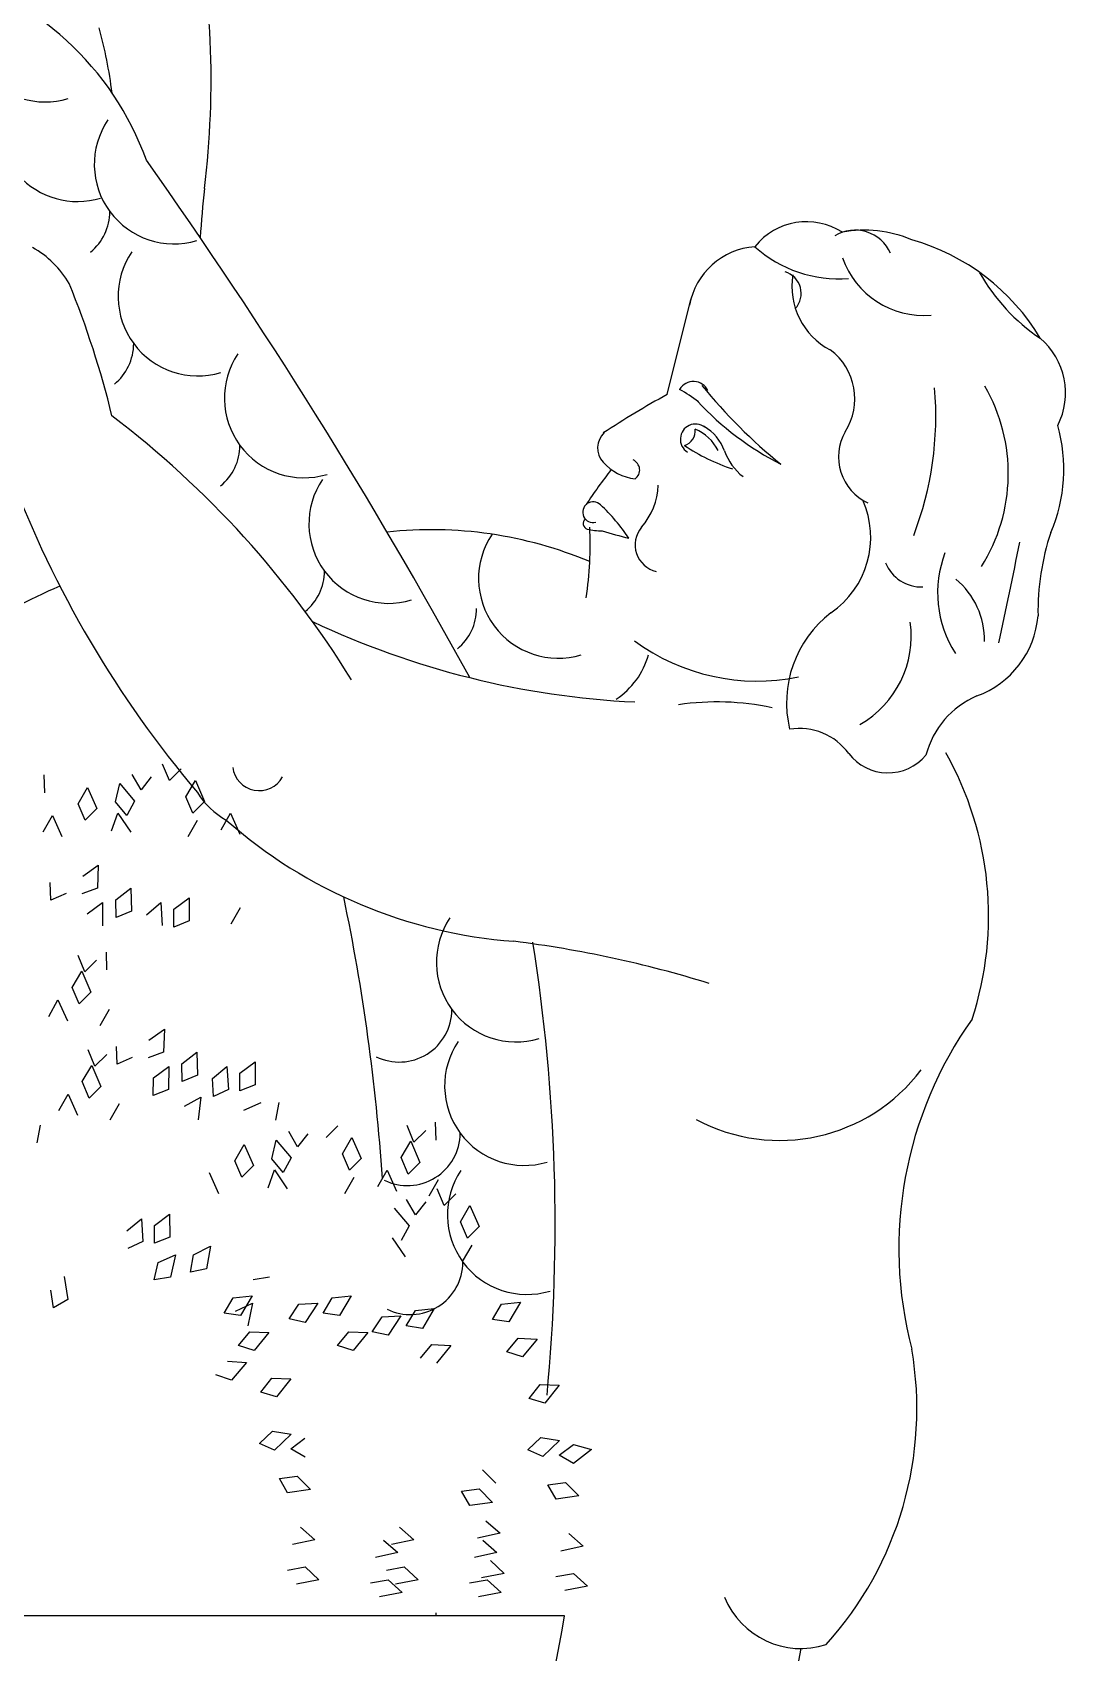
# Model space of a CAD drawing. Header units: inches. Extents: x 6.9 to 49.4, y 11.8 to 36.5.
# Drawn here: x 43.3494 to 43.4446, y 25.8626 to 26.0121 of the extents above; entities that cross this region are included whole.
import ezdxf

# ---------------------------------------------------------------- set-up
doc = ezdxf.new("R2010")
doc.units = ezdxf.units.IN
doc.header["$MEASUREMENT"] = 0
doc.layers.add('1', color=1, linetype='Continuous')

msp = doc.modelspace()

# ---------------------------------------------------------------- linework, layer by layer
at = {"layer": '1'}
for p, q in [((43.40786222627101, 25.97867394703577), (43.41004404009035, 25.9874297685085)), ((43.361998791133, 25.94306555911977), (43.36135682256607, 25.94457612022894)), ((43.35051162729686, 25.94194441941296), (43.35045089621743, 25.94358461154412)), ((43.35937510829134, 25.94219941668349), (43.35855023472285, 25.94361839599811)), ((43.36030911982706, 25.94340120095081), (43.35937510829134, 25.94219941668349)), ((43.36307503238967, 25.94414183390405), (43.361998791133, 25.94306555911977)), ((43.36350930531224, 25.9415549980106), (43.36437785092456, 25.94306555911977)), ((43.36437785092456, 25.94306555911977), (43.36522751513584, 25.94112071168571)), ((43.35357767415879, 25.94091300953665), (43.35444622000394, 25.94242357064583)), ((43.35444622000394, 25.94242357064583), (43.35529588421522, 25.94047872322632)), ((43.35700334308384, 25.94109875393702), (43.35740157754807, 25.9427950958118)), ((43.35740157754807, 25.9427950958118), (43.35877389812557, 25.9411761155418)), ((43.36415127387917, 25.94004443690143), (43.36350930531224, 25.9415549980106)), ((43.35421964272572, 25.93940244842748), (43.35357767415879, 25.94091300953665)), ((43.35529588421522, 25.94047872322632), (43.35421964272572, 25.93940244842748)), ((43.35665073387971, 25.93842069830067), (43.35722950755333, 25.94006422733151)), ((43.35805201486399, 25.93983613518436), (43.35700334308384, 25.94109875393702)), ((43.35722950755333, 25.94006422733151), (43.35841931125795, 25.93830674965944)), ((43.35877389812557, 25.9411761155418), (43.35805201486399, 25.93983613518436)), ((43.36522751513584, 25.94112071168571), (43.36415127387917, 25.94004443690143)), ((43.36675522083132, 25.93852683657975), (43.36761123503273, 25.9400445343265)), ((43.36761123503273, 25.9400445343265), (43.36847696642106, 25.93810678560773)), ((43.35034895015595, 25.9383261736432), (43.35121749576827, 25.93983673475237)), ((43.35121749576827, 25.93983673475237), (43.35206715997955, 25.93789188731831)), ((43.36371700095659, 25.93789188731831), (43.36458554656891, 25.93940244842748)), ((43.35399323285272, 25.93425697580757), (43.35542724423757, 25.93524681285568)), ((43.35542724423757, 25.93524681285568), (43.35535737129575, 25.93312561541758)), ((43.35106622220663, 25.93203326989102), (43.35100549136003, 25.93367346202218)), ((43.35245564698888, 25.93265468905816), (43.35106622220663, 25.93203326989102)), ((43.35535737129575, 25.93312561541758), (43.35392274570366, 25.93261717398788)), ((43.35704877416318, 25.93207321658634), (43.35841824885173, 25.93315057710357)), ((43.35841824885173, 25.93315057710357), (43.35848082837364, 25.93102915197165)), ((43.35441649381718, 25.93077772127368), (43.35582592294266, 25.93180225817856)), ((43.35582592294266, 25.93180225817856), (43.35580783479562, 25.92967998730388)), ((43.35708071247389, 25.93043221127961), (43.35704877416318, 25.93207321658634)), ((43.35848082837364, 25.93102915197165), (43.35708071247389, 25.93043221127961)), ((43.35985815527564, 25.93069294772364), (43.36118966227112, 25.93181689432027)), ((43.36118966227112, 25.93181689432027), (43.36132536272233, 25.92969888906306)), ((43.36238969306176, 25.92955700804965), (43.36239732618159, 25.93119830637376)), ((43.36239732618159, 25.93119830637376), (43.36379237638501, 25.93224233778097)), ((43.36379237638501, 25.93224233778097), (43.36380379323563, 25.93012002052934)), ((43.36768153521879, 25.92983709817714), (43.36853754918737, 25.93135479592389)), ((43.36380379323563, 25.93012002052934), (43.36238969306176, 25.92955700804965)), ((43.35419186928956, 25.92541929326331), (43.35355942326313, 25.92693386597172)), ((43.3552748649632, 25.92648877119724), (43.35419186928956, 25.92541929326331)), ((43.35622894999286, 25.92560078552129), (43.35616821914626, 25.92724097765246)), ((43.35302262499643, 25.92398516150503), (43.353905201449, 25.92548756798284)), ((43.353905201449, 25.92548756798284), (43.35473671558028, 25.92353489163294)), ((43.3536504972977, 25.92246868699227), (43.35302262499643, 25.92398516150503)), ((43.35473671558028, 25.92353489163294), (43.3536504972977, 25.92246868699227)), ((43.35085500080785, 25.92131210788581), (43.35171101477643, 25.92282980563256)), ((43.35171101477643, 25.92282980563256), (43.35257674616476, 25.92089205691378)), ((43.35559592910757, 25.92046945647531), (43.35646447471989, 25.92198001758448)), ((43.36008227479359, 25.91913475302068), (43.36151628641127, 25.92012459006879)), ((43.36151628641127, 25.92012459006879), (43.36144641323661, 25.91800339263069)), ((43.3551181834442, 25.91672955484615), (43.3544857376506, 25.91824412755455)), ((43.35620117935067, 25.91779903278008), (43.3551181834442, 25.91672955484615)), ((43.35715526438033, 25.91691104711868), (43.3570945333009, 25.9185512392353)), ((43.35854468916258, 25.91753246627128), (43.35715526438033, 25.91691104711868)), ((43.36144641323661, 25.91800339263069), (43.36001178764453, 25.91749495120099)), ((43.36313781610405, 25.91695099381401), (43.3645072907926, 25.91802835433124)), ((43.3645072907926, 25.91802835433124), (43.3645698703145, 25.91590692918477)), ((43.35394893915107, 25.91529542310242), (43.35483151583647, 25.91679782956568)), ((43.35483151583647, 25.91679782956568), (43.35566302996775, 25.91484515323033)), ((43.36050553575804, 25.91565549850135), (43.36191496488353, 25.91668003539167)), ((43.36191496488353, 25.91668003539167), (43.36189687696932, 25.914557764517)), ((43.36316975441476, 25.91530998850727), (43.36313781610405, 25.91695099381401)), ((43.36594719744934, 25.9155707249513), (43.36727870421199, 25.91669467153339)), ((43.36727870421199, 25.91669467153339), (43.3674144046632, 25.91457666627617)), ((43.36847873500263, 25.91443478526277), (43.36848636835528, 25.91607608358687)), ((43.36848636835528, 25.91607608358687), (43.36988141832588, 25.91712011499409)), ((43.36988141832588, 25.91712011499409), (43.36989283540932, 25.91499779775701)), ((43.35457681145234, 25.91377894858966), (43.35394893915107, 25.91529542310242)), ((43.35566302996775, 25.91484515323033), (43.35457681145234, 25.91377894858966)), ((43.3604750863993, 25.91401446489114), (43.36050553575804, 25.91565549850135)), ((43.36189687696932, 25.914557764517), (43.3604750863993, 25.91401446489114)), ((43.3645698703145, 25.91590692918477), (43.36316975441476, 25.91530998850727)), ((43.36603570732003, 25.91393179710509), (43.36594719744934, 25.9155707249513)), ((43.3674144046632, 25.91457666627617), (43.36603570732003, 25.91393179710509)), ((43.36989283540932, 25.91499779775701), (43.36847873500263, 25.91443478526277)), ((43.35178131496249, 25.9126223694832), (43.3526373291639, 25.91414006722995)), ((43.3526373291639, 25.91414006722995), (43.35350306055224, 25.91220231851117)), ((43.35652224326221, 25.9117797180727), (43.35739078887453, 25.91329027918188)), ((43.36336687139882, 25.9130267395151), (43.36488681172667, 25.91387876503655)), ((43.36488681172667, 25.91387876503655), (43.36461975032179, 25.9117732866937)), ((43.36883443503356, 25.91266037930405), (43.37042728488048, 25.91336677513688)), ((43.37179300866736, 25.91175581417998), (43.37209127030982, 25.91336980254642)), ((43.38655680443807, 25.90990434171477), (43.38649607359147, 25.91154453384594)), ((43.34980374647019, 25.90966330825837), (43.35010200811265, 25.91127729662481)), ((43.37380274248024, 25.90928824419758), (43.37297786914458, 25.91070722349765)), ((43.37473675424879, 25.91049002845035), (43.37380274248024, 25.90928824419758)), ((43.3775026668114, 25.91123066140359), (43.3764264253219, 25.91015438661931)), ((43.37793693973398, 25.90864382551014), (43.3788054853463, 25.91015438661931)), ((43.3788054853463, 25.91015438661931), (43.37965514955757, 25.90820953918525)), ((43.38451972373476, 25.9097228494568), (43.38388727770833, 25.9112374221652)), ((43.38560271964123, 25.91079232739072), (43.38451972373476, 25.9097228494568)), ((43.36800530858053, 25.90800183703619), (43.36887385419285, 25.90951239814536)), ((43.36887385419285, 25.90951239814536), (43.36972351863695, 25.90756755072585)), ((43.37143097750558, 25.90818758145111), (43.3718292119698, 25.90988392332589)), ((43.3718292119698, 25.90988392332589), (43.37320153254731, 25.90826494304134)), ((43.3785789083009, 25.90713326440097), (43.37793693973398, 25.90864382551014)), ((43.38335047944164, 25.90828871769851), (43.38423305589421, 25.90979112417632)), ((43.38423305589421, 25.90979112417632), (43.38506457025832, 25.90783844782642)), ((43.36864727714745, 25.90649127592702), (43.36800530858053, 25.90800183703619)), ((43.36972351863695, 25.90756755072585), (43.36864727714745, 25.90649127592702)), ((43.37107836830145, 25.90550952580021), (43.37165714174224, 25.90715305483105)), ((43.3724796490529, 25.9069249626839), (43.37143097750558, 25.90818758145111)), ((43.37165714174224, 25.90715305483105), (43.37284694567969, 25.90539557715898)), ((43.37320153254731, 25.90826494304134), (43.3724796490529, 25.9069249626839)), ((43.37965514955757, 25.90820953918525), (43.3785789083009, 25.90713326440097)), ((43.38118285525305, 25.90561566407929), (43.38203886922164, 25.90713336182604)), ((43.38203886922164, 25.90713336182604), (43.38290460060997, 25.90519561312182)), ((43.3839783517429, 25.9067722432003), (43.38335047944164, 25.90828871769851)), ((43.38506457025832, 25.90783844782642), (43.3839783517429, 25.9067722432003)), ((43.36564513019001, 25.90692556225191), (43.36649479440128, 25.9049807148324)), ((43.37814463537833, 25.9049807148324), (43.37901318099065, 25.90649127592702)), ((43.38592378355278, 25.90477301266879), (43.3867923291651, 25.90628357377797)), ((43.38466823662346, 25.90301819587263), (43.3838433632878, 25.9044371751727)), ((43.38560224839201, 25.9042199801254), (43.38466823662346, 25.90301819587263)), ((43.38729191946512, 25.90388433829436), (43.3866499508982, 25.90539489940353)), ((43.38836816095462, 25.90496061307864), (43.38729191946512, 25.90388433829436)), ((43.35806566828577, 25.90153140070403), (43.35939717528125, 25.90265534730066)), ((43.35939717528125, 25.90265534730066), (43.35953287573246, 25.90053734204345)), ((43.36060483919172, 25.90203675935414), (43.36199988939514, 25.90308079076136)), ((43.36199988939514, 25.90308079076136), (43.36201130624575, 25.90095847350973)), ((43.38269470611302, 25.90361387500094), (43.38406702669052, 25.90199489471639)), ((43.3888024338772, 25.90237377718519), (43.38967097948952, 25.90388433829436)), ((43.38967097948952, 25.90388433829436), (43.39052064370079, 25.9019394908603)), ((43.36059720583906, 25.90039546101549), (43.36060483919172, 25.90203675935414)), ((43.38406702669052, 25.90199489471639), (43.38334514319612, 25.90065491435895)), ((43.38944440244412, 25.90086321607602), (43.3888024338772, 25.90237377718519)), ((43.39052064370079, 25.9019394908603), (43.38944440244412, 25.90086321607602)), ((43.35953287573246, 25.90053734204345), (43.35815417815646, 25.89989247285781)), ((43.36201130624575, 25.90095847350973), (43.36059720583906, 25.90039546101549)), ((43.36420974114625, 25.89933047829915), (43.36576767384721, 25.90011087073732)), ((43.36576767384721, 25.90011087073732), (43.36540295069752, 25.89802009626079)), ((43.38252263588546, 25.9008830065061), (43.38371243982291, 25.89912552883403)), ((43.38901012952154, 25.89871066650745), (43.38987867513386, 25.90022122760207)), ((43.36057920523634, 25.89702284783494), (43.36095290586999, 25.89862105507133)), ((43.36095290586999, 25.89862105507133), (43.36254575594975, 25.89932745090415)), ((43.36254575594975, 25.89932745090415), (43.36208328467509, 25.8972561032199)), ((43.36391147950379, 25.8977164899327), (43.36420974114625, 25.89933047829915)), ((43.35227032008296, 25.8973103237288), (43.35260988425178, 25.89521531610013)), ((43.36208328467509, 25.8972561032199), (43.36057920523634, 25.89702284783494)), ((43.36540295069752, 25.89802009626079), (43.36391147950379, 25.8977164899327)), ((43.37121342125064, 25.8972561032199), (43.36970934181189, 25.89702284783494)), ((43.35129989150627, 25.89444034371196), (43.35105355342565, 25.89606306856809)), ((43.35260988425178, 25.89521531610013), (43.35129989150627, 25.89444034371196)), ((43.36703055261349, 25.89394550340445), (43.36786511915451, 25.89535880351401)), ((43.36786511915451, 25.89535880351401), (43.36959632721445, 25.89555650213812)), ((43.36959632721445, 25.89555650213812), (43.3685355526646, 25.89371826434877)), ((43.37616068895621, 25.89394550340445), (43.37699525549723, 25.89535880351401)), ((43.37699525549723, 25.89535880351401), (43.37872646379, 25.89555650213812)), ((43.37872646379, 25.89555650213812), (43.37766568924015, 25.89371826434877)), ((43.3685355526646, 25.89371826434877), (43.36703055261349, 25.89394550340445)), ((43.36806867437152, 25.8941243171205), (43.36964866707748, 25.89485902057573)), ((43.36964866707748, 25.89485902057573), (43.36922322705103, 25.89277975109077)), ((43.37300798439136, 25.89340678200029), (43.37392214804603, 25.89476994869552)), ((43.37392214804603, 25.89476994869552), (43.37566183905763, 25.89486814194903)), ((43.37566183905763, 25.89486814194903), (43.37449749421975, 25.89309369492481)), ((43.37766568924015, 25.89371826434877), (43.37616068895621, 25.89394550340445)), ((43.38066460963054, 25.89223002976292), (43.38157877328521, 25.89359319645815)), ((43.38157877328521, 25.89359319645815), (43.38331846429681, 25.89369138971166)), ((43.38331846429681, 25.89369138971166), (43.38215411945892, 25.89191694270199)), ((43.38381731419539, 25.89276875116708), (43.38465188073641, 25.89418205127664)), ((43.38465188073641, 25.89418205127664), (43.38638308902917, 25.89437974990075)), ((43.38638308902917, 25.89437974990075), (43.38532231447933, 25.8925415121114)), ((43.39176893818838, 25.8933580480582), (43.3926035047294, 25.89477134816776)), ((43.3926035047294, 25.89477134816776), (43.39433471302217, 25.89496904680642)), ((43.39433471302217, 25.89496904680642), (43.39327393847233, 25.89313080900252)), ((43.36835034170834, 25.8909633133219), (43.36939821744053, 25.89222659270241)), ((43.36939821744053, 25.89222659270241), (43.37113888587518, 25.89214760105029)), ((43.37113888587518, 25.89214760105029), (43.36980035437917, 25.89050057532519)), ((43.37449749421975, 25.89309369492481), (43.37300798439136, 25.89340678200029)), ((43.37748047805106, 25.8909633133219), (43.37852835401608, 25.89222659270241)), ((43.37852835401608, 25.89222659270241), (43.38026902245073, 25.89214760105029)), ((43.38026902245073, 25.89214760105029), (43.37893049072189, 25.89050057532519)), ((43.38215411945892, 25.89191694270199), (43.38066460963054, 25.89223002976292)), ((43.38532231447933, 25.8925415121114), (43.38381731419539, 25.89276875116708)), ((43.39327393847233, 25.89313080900252), (43.39176893818838, 25.8933580480582)), ((43.36980035437917, 25.89050057532519), (43.36835034170834, 25.8909633133219)), ((43.37893049072189, 25.89050057532519), (43.37748047805106, 25.8909633133219)), ((43.38513710329024, 25.88978656109908), (43.38618497925525, 25.89104984046504)), ((43.38618497925525, 25.89104984046504), (43.3879256476899, 25.89097084881292)), ((43.3879256476899, 25.89097084881292), (43.38658711596107, 25.88932382308782)), ((43.39308872728324, 25.8903758579902), (43.39413660324825, 25.89163913735616)), ((43.39413660324825, 25.89163913735616), (43.3958772716829, 25.89156014570404)), ((43.3958772716829, 25.89156014570404), (43.39453873995406, 25.88991311997894)), ((43.36733990840329, 25.88950595349094), (43.36907941943681, 25.88940462448887)), ((43.36907941943681, 25.88940462448887), (43.36771985611593, 25.88777491634324)), ((43.39453873995406, 25.88991311997894), (43.39308872728324, 25.8903758579902)), ((43.36771985611593, 25.88777491634324), (43.36627590309543, 25.88825622910305)), ((43.37039905858872, 25.88666480631879), (43.37143123105815, 25.88794094842821)), ((43.37143123105815, 25.88794094842821), (43.37317274327105, 25.88788349011817)), ((43.37317274327105, 25.88788349011817), (43.37185468317656, 25.88622003638671)), ((43.37185468317656, 25.88622003638671), (43.37039905858872, 25.88666480631879)), ((43.39513744416362, 25.88607735097254), (43.39616961663304, 25.88735349308196)), ((43.39659306875145, 25.88563258104046), (43.39513744416362, 25.88607735097254)), ((43.39616961663304, 25.88735349308196), (43.39791112884594, 25.88729603477192)), ((43.39791112884594, 25.88729603477192), (43.39659306875145, 25.88563258104046)), ((43.37028155874176, 25.88193448479366), (43.37147207211418, 25.88306435041092)), ((43.37166633994965, 25.8813027857898), (43.37028155874176, 25.88193448479366)), ((43.37147207211418, 25.88306435041092), (43.37319103421358, 25.88277915587902)), ((43.37319103421358, 25.88277915587902), (43.37166633994965, 25.8813027857898)), ((43.373175979617, 25.88142672695473), (43.3744781075762, 25.88242591733366)), ((43.39501994431665, 25.88134702944741), (43.39621045768907, 25.88247689506467)), ((43.39621045768907, 25.88247689506467), (43.39792941978848, 25.88219170053277)), ((43.39792941978848, 25.88219170053277), (43.39640472575737, 25.88071533044355)), ((43.39791436519189, 25.88083927160848), (43.39921649315109, 25.88183846198741)), ((43.39921649315109, 25.88183846198741), (43.400896212344, 25.88137509361628)), ((43.3744871188206, 25.88065369592301), (43.373175979617, 25.88142672695473)), ((43.39640472575737, 25.88071533044355), (43.39501994431665, 25.88134702944741)), ((43.3992255043955, 25.88006624057676), (43.39791436519189, 25.88083927160848)), ((43.400896212344, 25.88137509361628), (43.3992255043955, 25.88006624057676)), ((43.37213068574382, 25.8786994265895), (43.37375798777392, 25.87891345241884)), ((43.37287945931492, 25.87737428458719), (43.37213068574382, 25.8786994265895)), ((43.37375798777392, 25.87891345241884), (43.37498080406984, 25.87767212789118)), ((43.39083974810963, 25.87950274932451), (43.39206256440556, 25.87826142478231)), ((43.37498080406984, 25.87767212789118), (43.37287945931492, 25.87737428458719)), ((43.38891744755855, 25.87752267435213), (43.39054474935582, 25.87773670018147)), ((43.38966622089682, 25.87619753234982), (43.38891744755855, 25.87752267435213)), ((43.39054474935582, 25.87773670018147), (43.39176756565174, 25.87649537565381)), ((43.39686907155154, 25.87811197124325), (43.39849637334881, 25.87832599708714)), ((43.39761784488982, 25.87678682924094), (43.39686907155154, 25.87811197124325)), ((43.39849637334881, 25.87832599708714), (43.39971918964473, 25.87708467254494)), ((43.39176756565174, 25.87649537565381), (43.38966622089682, 25.87619753234982)), ((43.39971918964473, 25.87708467254494), (43.39761784488982, 25.87678682924094)), ((43.3740733298724, 25.87419672449256), (43.37538566279871, 25.87305044840401)), ((43.38320346644795, 25.87419672449256), (43.38451579914143, 25.87305044840401)), ((43.39115509044094, 25.87478602138368), (43.39246742313443, 25.87363974530968)), ((43.37538566279871, 25.87305044840401), (43.37331251942268, 25.87259609414401)), ((43.38172995511157, 25.87301997225519), (43.38304228803789, 25.87187369616664)), ((43.38451579914143, 25.87305044840401), (43.38244265599823, 25.87259609414401)), ((43.39246742313443, 25.87363974530968), (43.39039427999122, 25.87318539103513)), ((43.39086009168712, 25.87301997225519), (43.39217242461344, 25.87187369616664)), ((43.39881171568012, 25.87360926914631), (43.40012404837361, 25.87246299307231)), ((43.38304228803789, 25.87187369616664), (43.38096914466185, 25.87141934190664)), ((43.39217242461344, 25.87187369616664), (43.3900992812374, 25.87141934190664)), ((43.40012404837361, 25.87246299307231), (43.3980509052304, 25.87200863879776)), ((43.37286921150697, 25.87024130483702), (43.37448422427004, 25.8705339695946)), ((43.37448422427004, 25.8705339695946), (43.37576578140905, 25.86935338599802)), ((43.38199934808252, 25.87024130483702), (43.38361436061276, 25.8705339695946)), ((43.38361436061276, 25.8705339695946), (43.3848959179846, 25.86935338599802)), ((43.39284754174476, 25.86994268290369), (43.39076310701383, 25.86954331791572)), ((43.39156598460576, 25.87112326648572), (43.39284754174476, 25.86994268290369)), ((43.3976075973147, 25.86965384950532), (43.39922260984493, 25.86994651424835)), ((43.39922260984493, 25.86994651424835), (43.40050416698394, 25.86876593066632)), ((43.37576578140905, 25.86935338599802), (43.37368134667812, 25.86895402101005)), ((43.38052583674615, 25.86906455259965), (43.38214084950922, 25.86935721735723)), ((43.38342240664823, 25.86817663376065), (43.3813379719173, 25.86777726878723)), ((43.38214084950922, 25.86935721735723), (43.38342240664823, 25.86817663376065)), ((43.3848959179846, 25.86935338599802), (43.38281148302084, 25.86895402101005)), ((43.3896559733217, 25.86906455259965), (43.39127098585194, 25.86935721735723)), ((43.39255254299095, 25.86817663376065), (43.39046810826002, 25.86777726878723)), ((43.39127098585194, 25.86935721735723), (43.39255254299095, 25.86817663376065)), ((43.40050416698394, 25.86876593066632), (43.39841973225301, 25.86836656567835)), ((43.39840276006324, 25.86602531460018), (43.2529175847554, 25.86602531460018))]:
    msp.add_line(p, q, dxfattribs=at)
for centre, radius, start, end in [((43.28212632544054, 26.00770349724122), 0.0836969689871851, 353.1051146361355, 11.78519448908585), ((43.33404309980286, 25.99102977112421), 0.0274212018362371, 19.69570413269369, 131.6855922762747), ((43.35052019802568, 26.0129900189561), 0.007338712741422402, 151.0611816622582, 286.7966791194261), ((43.31564267005486, 26.00140055538874), 0.04136543919474067, 7.058997412026579, 15.55495580075612), ((43.35351762224635, 26.00380343285293), 0.007338712741422402, 156.8946807657528, 286.7966791194261), ((43.36239741349308, 25.99989735261557), 0.007338712741422402, 146.0695855389024, 286.7966791194261), ((42.96629179457849, 25.72131566570102), 0.4824025981880317, 28.64260478685793, 35.32848614093591), ((43.4545876183798, 25.98753725561916), 0.08994061141952317, 173.5403893892399, 176.4309621582226), ((43.35163426331891, 25.99556180416335), 0.004858838542378896, 309.3349722280554, 359.7311711639096), ((43.42070732827013, 25.98853861285103), 0.006066541919580313, 56.98568362840169, 141.6935611741027), ((43.42518675772188, 25.99026466812144), 0.003560119271674363, 23.71743685773228, 121.5918653977767), ((43.42607383269532, 25.98267067007624), 0.01114716283058659, 67.12347159184955, 100.6555496553997), ((43.34514168861968, 25.98450810919827), 0.008784152590751255, 29.97902413686036, 61.33310381472881), ((43.41639052333957, 25.98574872523683), 0.006565345043486874, 93.87469864926095, 169.8478637498275), ((43.42366201060539, 26.00085434990548), 0.01152025567833745, 227.9559291530988, 274.5493823571602), ((43.42490293879708, 25.97350913027845), 0.02019645966786473, 30.81049135754066, 74.1846150124522), ((43.36459582115238, 25.9877154808703), 0.007338712741422402, 146.0695855389024, 286.7966791194261), ((43.43150219905836, 25.99388490776552), 0.007919561374899723, 199.2374983459631, 274.9791074984617), ((43.41812212255498, 25.98799069913299), 0.00208957813508942, 317.892806759948, 73.01417659694593), ((43.42589608140005, 25.98859754503725), 0.006539612179706522, 170.3346577675773, 242.7272947146322), ((43.45226394969685, 25.99871581594131), 0.01792149709376712, 209.4578002465076, 236.0255173595477), ((43.27209806048958, 25.95615667064636), 0.08704473988625527, 13.64999397101784, 22.09459119266041), ((43.35383267097821, 25.98337993241809), 0.004858838542378896, 309.3349722280554, 359.7311711639096), ((43.43796983573301, 25.97881018576232), 0.006614289953542261, 332.9815764783739, 49.68747248996911), ((43.37438711037574, 25.97832908627539), 0.007338712741422402, 146.0695855389024, 286.7966791194261), ((43.41953297543986, 25.97827930500285), 0.005624379555740532, 327.1525392926195, 53.23372940057664), ((43.41028538255667, 25.97839766076437), 0.001474337005470078, 25.20978257570599, 149.6600400092399), ((43.40365461658401, 25.96936665755426), 0.01114795460785616, 50.57292407392509, 61.27164000422174), ((43.44977426997101, 26.01096060778151), 0.04987845896364124, 219.1021466106182, 230.9307935529155), ((43.40209684663167, 25.97663544324247), 0.03052753489259366, 338.9576533768445, 4.961380907116921), ((43.42314927422157, 25.97138155213112), 0.01615394335851281, 327.8892415079615, 29.90433752337331), ((43.45783273226296, 25.8890004731577), 0.1026566285373618, 119.128719754839, 122.966822432254), ((43.43124706277339, 25.99729752535428), 0.02819113560922917, 223.089913329052, 242.7474020563536), ((43.30225363748794, 25.90515888034794), 0.08989210887696442, 31.65894229970598, 52.73440765744823), ((43.41047676259367, 25.97454377097098), 0.001400109456688543, 52.57407471711839, 237.7774849806127), ((43.42979896140931, 25.97177425696942), 0.01462964815799816, 336.5279193254596, 15.99483223291361), ((43.40342055426625, 25.9737384437242), 0.001972327985339943, 133.9995806869131, 222.1119017186045), ((43.4090884910216, 25.97528850644381), 0.001361588462302458, 285.3412281860134, 8.332044010241225), ((43.40891621217778, 25.97175942680702), 0.004024279520556536, 25.45668776368113, 67.81601379507298), ((43.40932730448147, 25.97218240101143), 0.004024279520556536, 18.71804863931797, 61.07737465227246), ((43.42834391796676, 25.97292547402982), 0.004690229080606485, 150.5902930732256, 244.9995883423255), ((43.3636239604344, 25.97399353782317), 0.004858838542378896, 309.3349722280554, 359.7311711639096), ((43.4197701178742, 25.98941573044364), 0.01857239686959651, 236.2384060654852, 251.4804052011517), ((43.41815103709413, 25.97527699778517), 0.005326775645795909, 199.7860407611308, 231.7614281291841), ((43.44083561354963, 26.0065141490261), 0.09991971175400438, 200.5942257195311, 220.2452854992802), ((43.43697822073189, 25.94470184400349), 0.04365095809431663, 141.7196033045962, 146.9424048050792), ((43.40547327676503, 25.97560846672355), 0.004749126223198511, 222.2414162162072, 263.244237446408), ((43.40432502890652, 25.97170467333423), 0.001003754192122573, 305.9704961649324, 67.01230408573478), ((43.38218011709576, 25.96674571918926), 0.007338712741422402, 146.0695855389024, 286.7966791194261), ((43.40065977678349, 25.97060342477131), 0.006394013399066934, 319.1492795723, 357.2520794696981), ((43.40103902879817, 25.96781125020722), 0.0009596862286627306, 44.23653069548105, 284.473545280501), ((43.39007698747044, 25.95599740435797), 0.01707476543841229, 33.48023543025334, 47.0217913260737), ((43.41821158167621, 25.96548916015969), 0.008413875072317027, 304.3470864330755, 24.124127004536), ((43.40067145091196, 25.96677820460833), 0.0005514708806040259, 131.4618560422689, 251.3287653013725), ((43.38608158708265, 25.9283696886189), 0.03783189013508986, 67.2251794162676, 96.12818355179266), ((43.39781504965102, 25.96169065677465), 0.007338712741422402, 146.0695855389024, 286.7966791194261), ((43.3680851497007, 25.96476875851591), 0.03267677933953531, 351.4751150457582, 2.944082002142287), ((43.40200553999929, 25.97293064102201), 0.00684369026631969, 257.2478475094052, 268.8767425274433), ((43.41791892147338, 26.01977139490851), 0.0560303658209776, 253.3569751589364, 255.9522466727781), ((43.40744446383504, 25.96480068013558), 0.002534019004114691, 140.2461526502956, 256.6602036995058), ((43.46537158873578, 25.95863277473041), 0.02332980506891611, 161.7282470793047, 180.9404325677178), ((43.44312838490767, 25.96038480940411), 0.01033917756664172, 159.091769284583, 212.735731967714), ((43.09392503977468, 26.0319207222558), 0.3528284271428277, 347.5332183758247, 349.0722044610179), ((43.37141696692159, 25.96241017075159), 0.004858838542378896, 309.3349722280554, 359.7311711639096), ((43.43132021653181, 25.96451260732216), 0.003599648725470405, 202.1706154800325, 271.7396791542698), ((43.37569357690116, 25.90599304524154), 0.05993637740237567, 113.4051656126984, 122.4714009904595), ((43.42981587562425, 25.95601351847951), 0.007298205701273511, 358.9019206914779, 50.36801961855704), ((43.38544348932518, 25.95896370469496), 0.004858838542378896, 309.3349722280554, 359.7311711639096), ((43.42934093626862, 25.95023431353117), 0.01047646782883077, 127.5312797639454, 193.4568550856217), ((43.43345875225676, 25.95896417702103), 0.008615835553728456, 290.0158222018487, 355.2443256911449), ((43.40861631187325, 26.02853256669847), 0.07830854996021097, 244.719920351195, 267.2642053647367), ((43.42097942743165, 25.95638027186875), 0.009378460204062801, 299.6977991538685, 7.929411047792425), ((43.41612938328361, 25.97123231569209), 0.0189934696441962, 233.6196660803166, 281.6585628721023), ((43.39919610254181, 25.95658965776171), 0.007205005207075579, 303.3353059449946, 344.5503101935036), ((43.43962930564484, 25.94335132023049), 0.008178634130392555, 113.1971168837082, 165.4731589516596), ((43.4124729479914, 25.92603718986289), 0.02427709410690142, 77.98914977633632, 98.41331074115146), ((43.42006096362783, 25.94225610201034), 0.005614255241092059, 35.9736624312341, 99.31637276528333), ((43.42821917662112, 25.94833905912607), 0.004563161083610101, 217.6139193582418, 319.9488427855619), ((43.40681841576187, 25.93058741671053), 0.03066956861856486, 341.9174429911446, 29.3602046742744), ((43.37026132738864, 25.94459537446461), 0.002462918685017417, 187.4587961482507, 330.9645927408267), ((43.37058126812516, 25.94558866933881), 0.007023057439573269, 211.1107055204304, 241.436547979587), ((43.39705346806621, 25.97313261348542), 0.04501500730130869, 228.4960912047717, 265.7681568098865), ((43.19385908383591, 25.89383385619227), 0.1881701315519527, 3.821327349862787, 11.80357001492916), ((43.39392818536324, 25.92629674546266), 0.007338712741422402, 146.0695855389024, 286.7966791194261), ((43.38056655323779, 25.82372008775497), 0.1053461105228887, 72.79438712466818, 82.82095305258176), ((43.23220444845682, 25.90212679289767), 0.1653342535644327, 354.5340998000657, 9.05417537836947), ((43.38316503518907, 25.92196119701044), 0.004858838542378896, 243.9200074941092, 359.7311711639096), ((43.46576622480242, 25.89989409849592), 0.03655073512494383, 144.5985984025713, 194.6754888750008), ((43.39468865937268, 25.91490674141756), 0.007338712741422402, 146.0695855389024, 286.7966791194261), ((43.41823034130683, 25.92618282163245), 0.01630743273260465, 241.8952242235893, 323.1316096435025), ((43.38392550943134, 25.9105711929799), 0.004858838542378896, 243.9200074941092, 359.7311711639096), ((43.39494215094199, 25.90300938959195), 0.007338712741422402, 146.0695855389024, 286.7966791194261), ((43.38417900076782, 25.89867384113974), 0.004858838542378896, 243.9200074941092, 359.7311711639096), ((43.39843219102075, 25.88512384064166), 0.03244704412254676, 317.9446598103613, 9.777688417901688), ((43.42017697266018, 25.87058567352438), 0.007569500221815731, 201.922245843481, 288.0635676477422), ((43.26311792878149, 25.88863684218746), 0.1371614622040718, 315.4090127285684, 350.5112841776253), ((43.38170486574707, 25.86631499620058), 0.004858838542378896, 356.5820263438767, 359.7311711639096), ((43.26849295341125, 25.88862149761486), 0.1538556053293954, 336.6895387040468, 350.4200269997151)]:
    msp.add_arc(centre, radius, start, end, dxfattribs=at)

doc.saveas('drawing.dxf')
